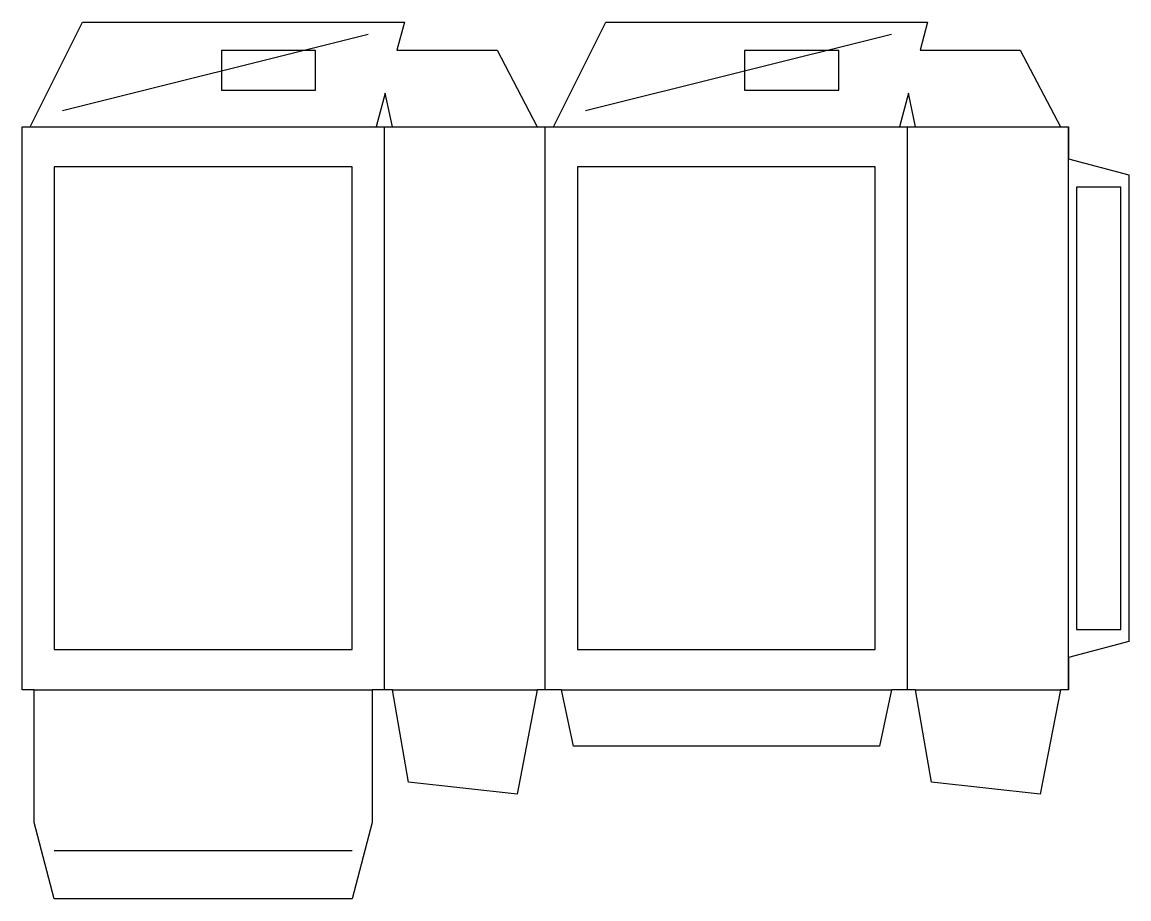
# Model space of a CAD drawing. Header units: millimetres. Extents: x 18 to 293, y 37 to 255.
import ezdxf

# ---------------------------------------------------------------- set-up
doc = ezdxf.new("R2010")
doc.units = ezdxf.units.MM
for name, color, linetype in [('CREASE', 5, 'Continuous'), ('CUT', 1, 'Continuous'), ('GLUE', 8, 'Continuous'), ('SAFE', 3, 'Continuous')]:
    doc.layers.add(name, color=color, linetype=linetype)

msp = doc.modelspace()

# ---------------------------------------------------------------- linework, layer by layer
at = {"layer": 'CREASE'}
for points in [[(28, 233), (104, 252)], [(158, 233), (234, 252)], [(20, 229), (106, 229)], [(108, 89), (108, 229)], [(110, 229), (146, 229)], [(148, 89), (148, 229)], [(150, 229), (236, 229)], [(238, 89), (238, 229)], [(240, 229), (276, 229)], [(278, 89), (278, 229)], [(21, 89), (105, 89)], [(110, 89), (146, 89)], [(152, 89), (234, 89)], [(240, 89), (276, 89)], [(26, 49), (100, 49)]]:
    msp.add_lwpolyline(points, dxfattribs=at)
at = {"layer": 'CUT'}
for points in [[(100, 37), (26, 37), (21, 56), (21, 89), (18, 89), (18, 229), (20, 229), (33, 255), (113, 255), (111.12, 248), (136, 248), (146, 229), (150, 229), (163, 255), (243, 255), (241.12, 248), (266, 248), (276, 229), (278, 229), (278, 221), (293, 217), (293, 101), (278, 97), (278, 89), (276, 89), (271, 63), (244, 66), (240, 89), (234, 89), (231, 75), (155, 75), (152, 89), (146, 89), (141, 63), (114, 66), (110, 89), (105, 89), (105, 56), (100, 37)], [(110, 229), (108.24, 237.34), (106, 229), (110, 229)], [(240, 229), (238.24, 237.34), (236, 229), (240, 229)]]:
    msp.add_lwpolyline(points, close=True, dxfattribs=at)
at = {"layer": 'GLUE'}
for points in [[(90.9, 238.1), (90.9, 247.98), (67.5, 247.98), (67.5, 238.1), (90.9, 238.1)], [(220.9, 238.1), (220.9, 247.98), (197.5, 247.98), (197.5, 238.1), (220.9, 238.1)], [(291, 104), (291, 214), (280, 214), (280, 104), (291, 104)]]:
    msp.add_lwpolyline(points, close=True, dxfattribs=at)
at = {"layer": 'SAFE'}
for points in [[(100, 99), (100, 219), (26, 219), (26, 99), (100, 99)], [(230, 99), (230, 219), (156, 219), (156, 99), (230, 99)]]:
    msp.add_lwpolyline(points, close=True, dxfattribs=at)

doc.saveas('drawing.dxf')
